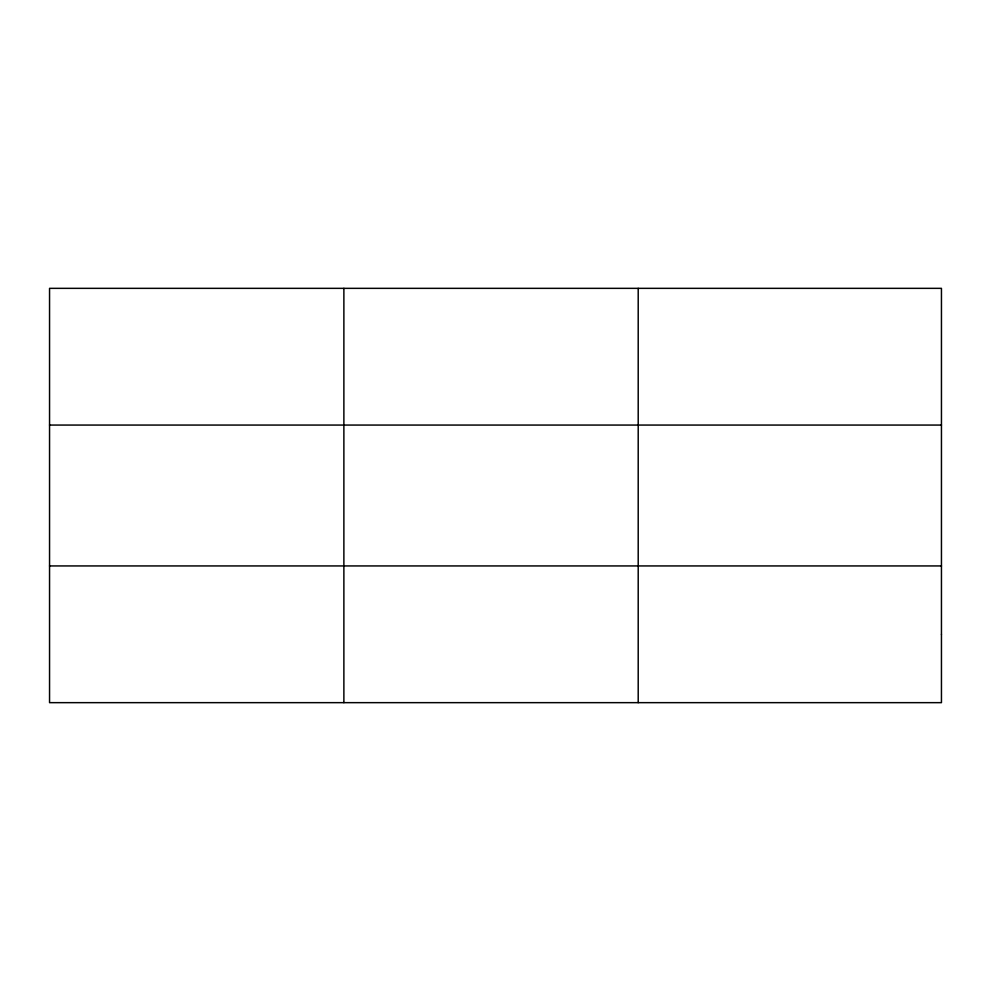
<?xml version="1.0" encoding="UTF-8"?>
<svg xmlns="http://www.w3.org/2000/svg" width="991" height="991" viewBox="0 0 991 991"><rect width="100%" height="100%" fill="white"/><g stroke="black" fill="none" stroke-linecap="round" stroke-linejoin="round"><path stroke-width="1.49" d="M343.877 288.344L343.877 702.656M638.204 288.344L638.204 702.656M49.55 425.065L941.45 425.065M49.55 565.935L941.45 565.935M941.45 634.302L941.45 702.656L49.55 702.656L49.55 288.344L941.45 288.344L941.45 634.302"/></g></svg>
